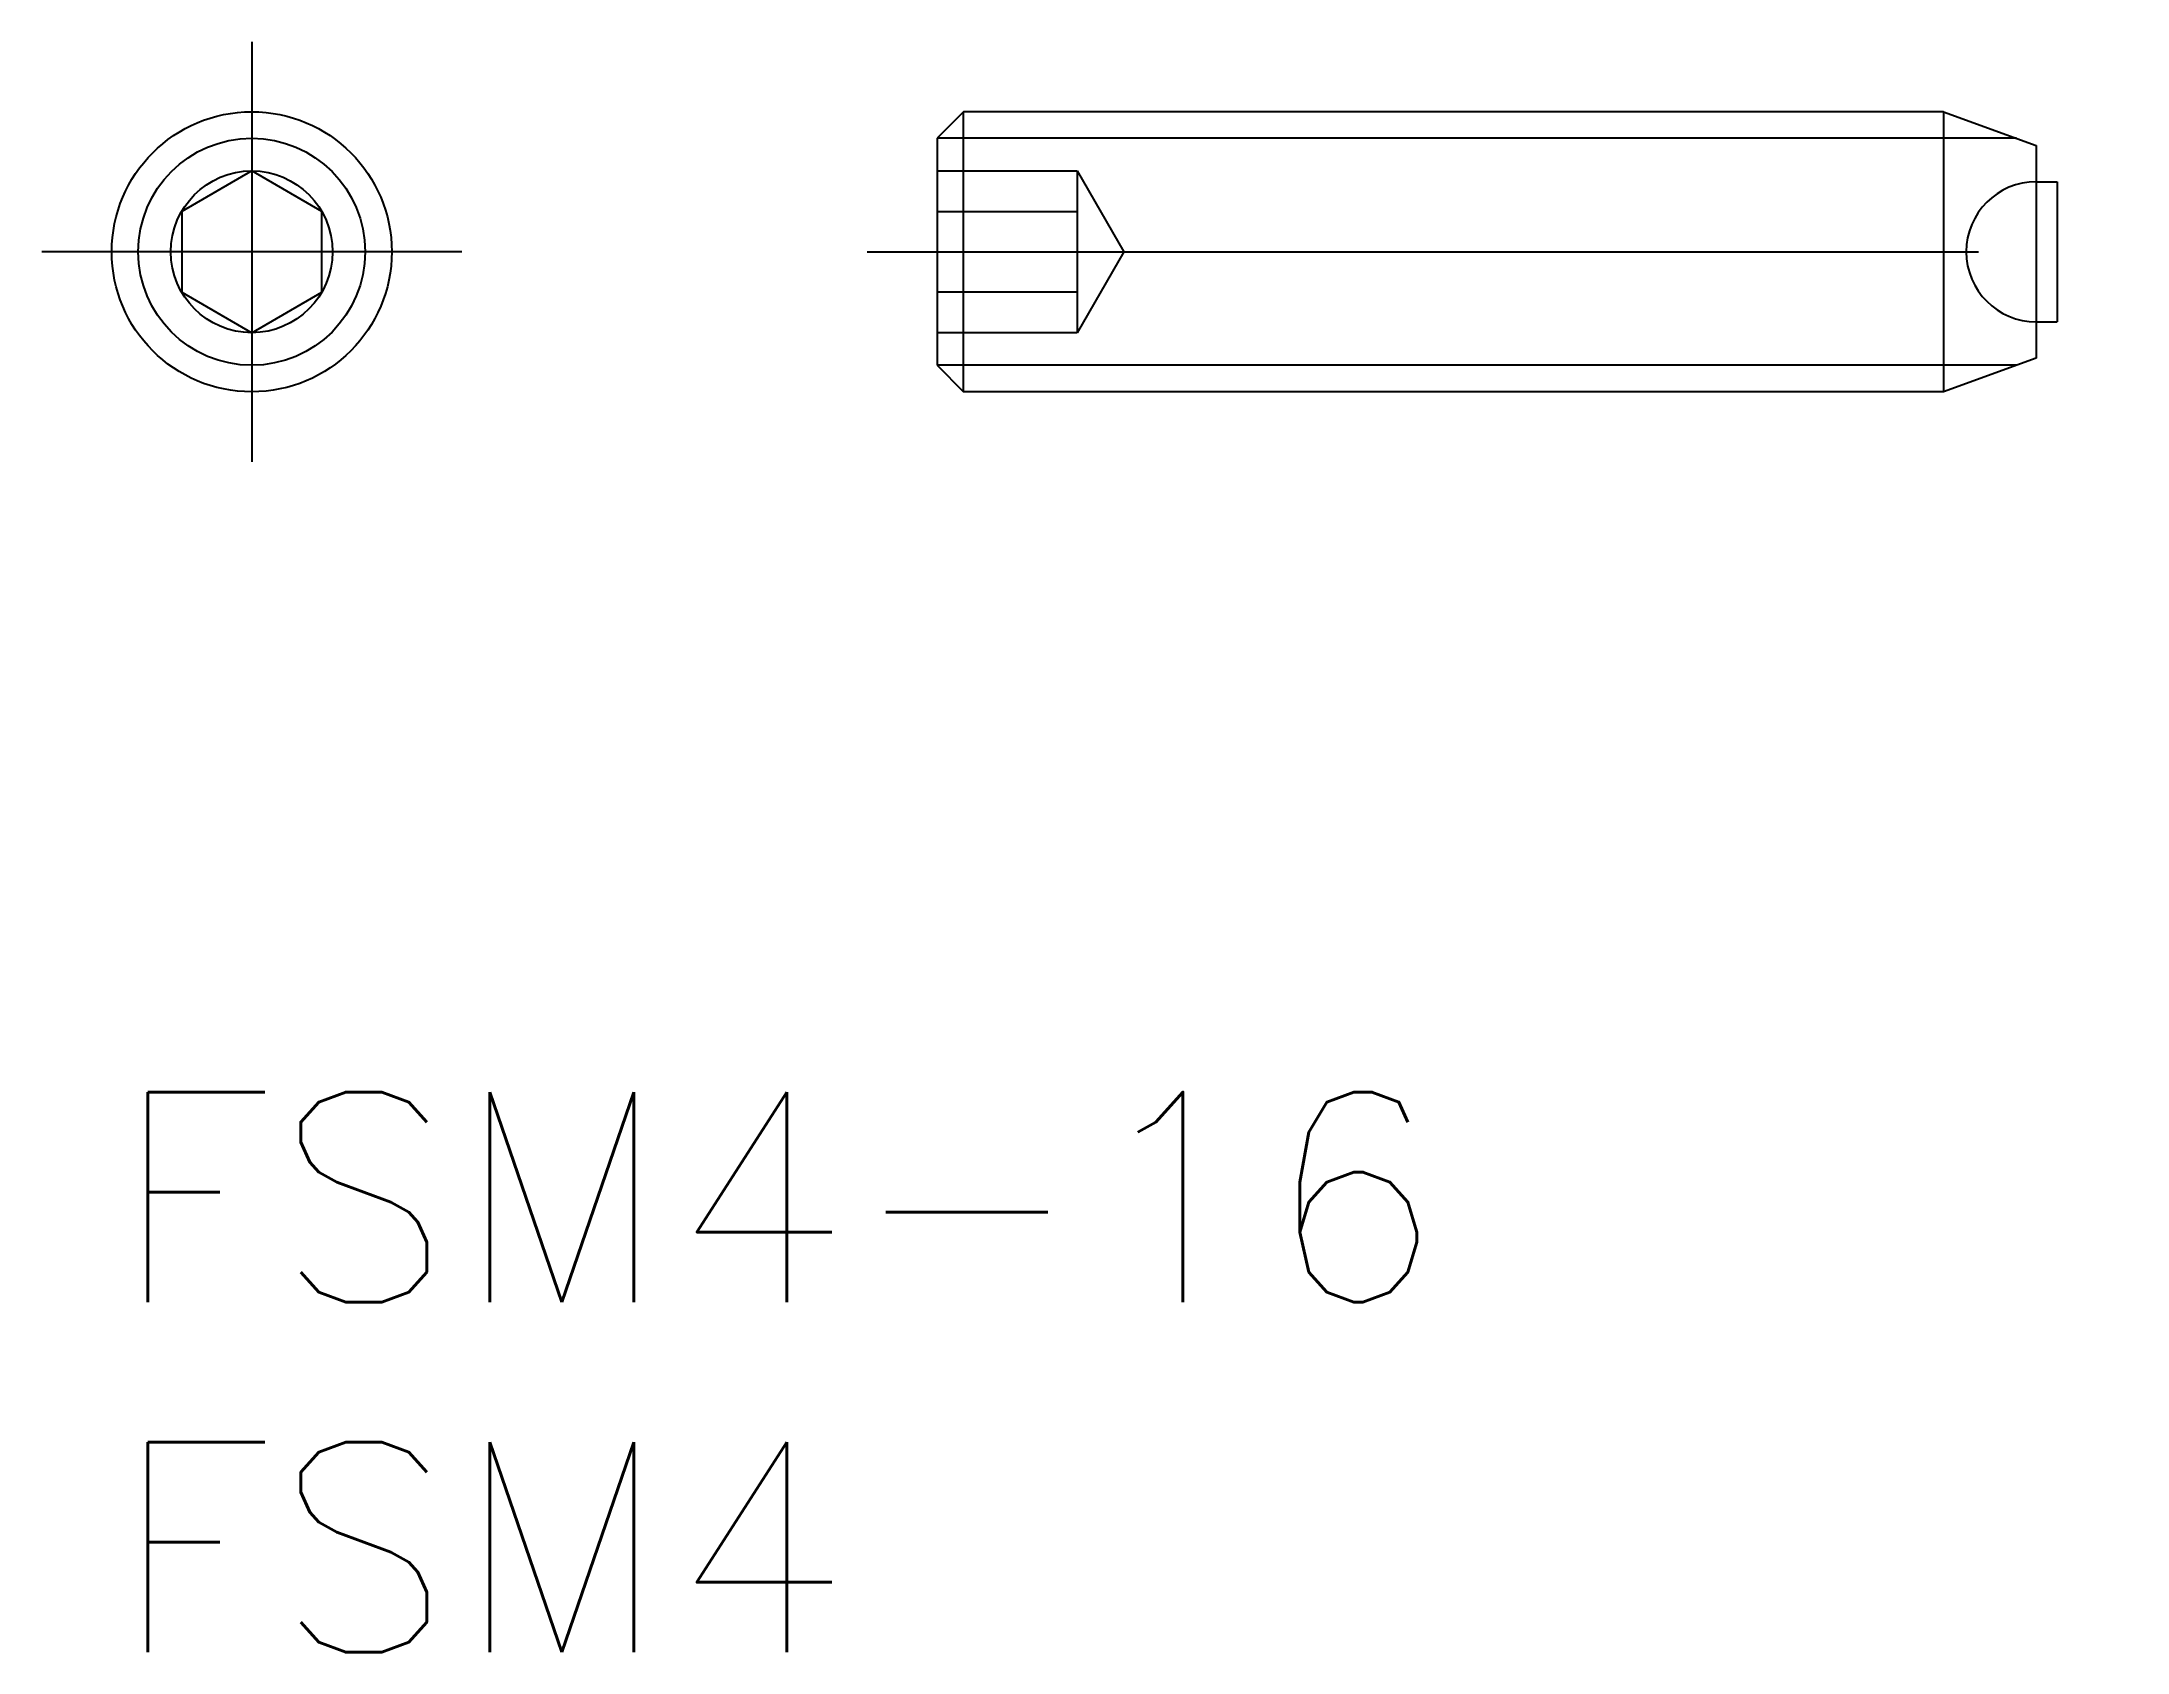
# Model space of a CAD drawing. Extents: x -1 to 28.8, y -8 to 15.
import ezdxf

# ---------------------------------------------------------------- set-up
doc = ezdxf.new("R2010")
doc.units = 0
doc.header["$LTSCALE"] = 0.5
doc.linetypes.add('CENTER', pattern=[50.8, 31.75, -6.35, 6.35, -6.35])
doc.linetypes.add('DASHED', pattern=[19.05, 12.7, -6.35])
for name, color, linetype in [('MSM_CENTER', 1, 'CENTER'), ('MSM_CONTINUOUS', 7, 'CONTINUOUS'), ('MSM_DASHED', 4, 'DASHED'), ('MSM_NARROW', 5, 'CONTINUOUS'), ('MSM_PART_NUMBER', 7, 'CONTINUOUS')]:
    doc.layers.add(name, color=color, linetype=linetype)
doc.styles.get("Standard").update_dxf_attribs({"font": 'txt.shx', "height": 3, "bigfont": 'bigfont.shx'})

# ---------------------------------------------------------------- blocks, each defined once
blk = doc.blocks.new('*U2')
at = {"layer": 'MSM_PART_NUMBER'}
blk.add_text('FSM4-16', height=3, dxfattribs=at).set_placement((0, -3))
blk = doc.blocks.new('*U3')
at = {"layer": 'MSM_PART_NUMBER'}
blk.add_text('FSM4', height=3, dxfattribs=at).set_placement((0, -8))

msp = doc.modelspace()

# ---------------------------------------------------------------- linework, layer by layer
at = {"layer": 'MSM_CENTER'}
for p, q in [((2, 15), (2, 9)), ((5, 12), (-1, 12)), ((10.788, 12), (28.788, 12))]:
    msp.add_line(p, q, dxfattribs=at)
at = {"layer": 'MSM_CONTINUOUS'}
for p, q in [((12.167, 14), (11.788, 13.621)), ((26.165, 14), (12.167, 14)), ((12.167, 10), (12.167, 14)), ((26.165, 14), (26.165, 10)), ((26.165, 14), (27.488, 13.518)), ((11.788, 13.621), (11.788, 10.379)), ((27.488, 13.518), (27.488, 10.482)), ((2, 13.155), (1, 12.577)), ((3, 12.577), (2, 13.155)), ((27.488, 13), (27.788, 13)), ((27.788, 13), (27.788, 11)), ((1, 12.577), (1, 11.423)), ((3, 11.423), (3, 12.577)), ((1, 11.423), (2, 10.845)), ((2, 10.845), (3, 11.423)), ((27.488, 11), (27.788, 11)), ((27.488, 10.482), (26.165, 10)), ((11.788, 10.379), (12.167, 10)), ((26.165, 10), (12.167, 10))]:
    msp.add_line(p, q, dxfattribs=at)
for radius in [2, 1.155]:
    msp.add_circle((2, 12), radius, dxfattribs=at)
at = {"layer": 'MSM_DASHED'}
for p, q in [((11.788, 13.155), (13.788, 13.155)), ((13.788, 13.155), (14.455, 12)), ((13.788, 13.155), (13.788, 10.845)), ((11.788, 12.577), (13.788, 12.577)), ((14.455, 12), (13.788, 10.845)), ((13.788, 11.423), (11.788, 11.423)), ((13.788, 10.845), (11.788, 10.845))]:
    msp.add_line(p, q, dxfattribs=at)
msp.add_arc((27.488, 12), 1, 90, 270, dxfattribs=at)
at = {"layer": 'MSM_NARROW'}
for p, q in [((27.206, 13.621), (11.788, 13.621)), ((27.206, 10.379), (11.788, 10.379))]:
    msp.add_line(p, q, dxfattribs=at)
msp.add_circle((2, 12), 1.621, dxfattribs=at)

# ---------------------------------------------------------------- block references
at = {"layer": 'MSM_CONTINUOUS'}
for name in ['*U2', '*U3']:
    msp.add_blockref(name, (0, 0), dxfattribs=at)

doc.saveas('drawing.dxf')
